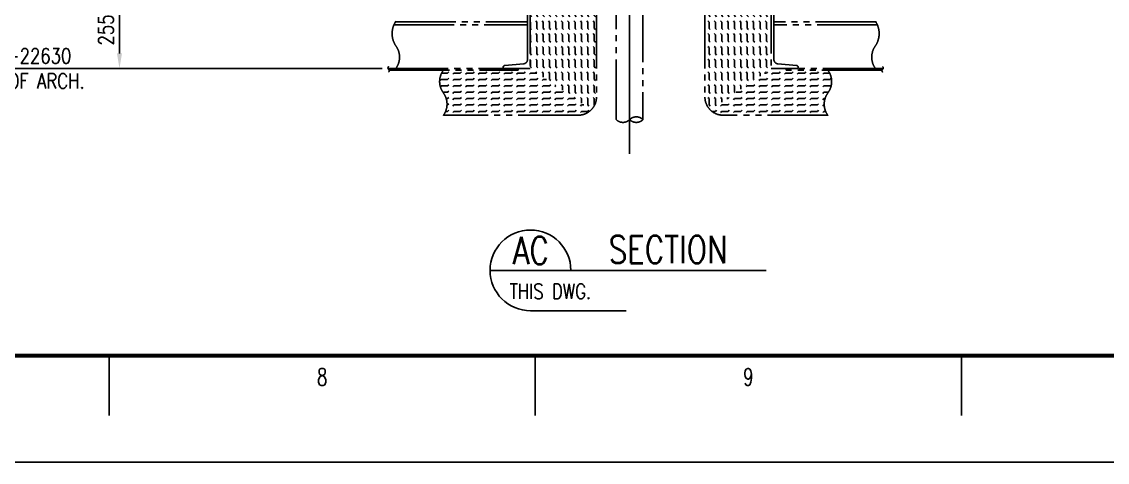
# Model space of a CAD drawing. Header units: millimetres. Extents: x 0 to 232280, y -26939 to 23794.
# Drawn here: x 15268 to 20672, y 0 to 2192 of the extents above; entities that cross this region are included whole.
import ezdxf
from ezdxf.enums import TextEntityAlignment as Align

# ---------------------------------------------------------------- set-up
doc = ezdxf.new("R2010")
doc.units = ezdxf.units.MM
doc.header["$LTSCALE"] = 30
doc.linetypes.add('JNK-CENTER', pattern=[34, 30, -1.5, 1, -1.5])
doc.linetypes.add('JNK-PHANTOM', pattern=[15, 10, -1, 1, -1, 1, -1])
for name, color, linetype in [('CEN-R', 1, 'JNK-CENTER'), ('CON-C', 4, 'Continuous'), ('CON-G', 3, 'Continuous'), ('CON-Y', 2, 'Continuous'), ('Dim-W', 7, 'Continuous'), ('PHA-M', 6, 'JNK-PHANTOM'), ('STL-OBJT', 7, 'Continuous'), ('TXT-Y', 2, 'Continuous')]:
    doc.layers.add(name, color=color, linetype=linetype)
doc.styles.add('ROMANS', font='ROMANS.shx', dxfattribs={"width": 0.8})
doc.styles.add('SIMPLEX', font='simplex.shx', dxfattribs={"width": 0.8})
doc.dimstyles.new('DIM30X1.5', dxfattribs={"dimscale": 30, "dimtxt": 2.5, "dimasz": 2.5, "dimexe": 1, "dimexo": 1, "dimgap": 1, "dimtad": 1, "dimdec": 0, "dimlfac": 0.666667, "dimdsep": 46, "dimtxsty": 'SIMPLEX', "dimcen": 0, "dimclrd": 7, "dimclre": 7, "dimclrt": 2, "dimadec": 1, "dimazin": 2, "dimtfac": 1, "dimtdec": 0, "dimtix": 1, "dimtmove": 2, "dimatfit": 0, "dimfxl": 1, "dimtolj": 1, "dimtzin": 0, "dimarcsym": 0})
pattern_1 = [(90, (25230, 0), (-31.75, 2e-15), [31.75, -31.75]), (135, (25230, 31.75), (-31.75, 4e-15), [7.9375, -29.02628, 7.9375, -44.90128])]
pattern_2 = [(0, (25230, 0), (0, 31.75), [31.75, -31.75]), (45, (25261.75, 0), (2e-15, 31.75), [7.9375, -29.02628, 7.9375, -44.90128])]

# ---------------------------------------------------------------- blocks, each defined once
blk = doc.blocks.new('TITLE')
at = {"color": 7}
for p, q in [((523.41, 17.68), (523.41, 7.78)), ((594.15, 17.68), (594.15, 7.78)), ((664.88, 17.68), (664.88, 7.78)), ((841, 0), (0, 0))]:
    blk.add_line(p, q, dxfattribs=at)
at = {"color": 7, "const_width": 0.707}
blk.add_lwpolyline([(28.29, 17.68), (823.67, 17.68)], dxfattribs=at)
at = {"color": 7, "style": 'ROMANS', "width": 0.7}
for s, p in [('8', (558.78, 14.15)), ('9', (629.51, 14.15))]:
    blk.add_text(s, height=2.83, dxfattribs=at).set_placement(p, align=Align.MIDDLE)
blk = doc.blocks.new('*D149')
at = {"layer": 'DEFPOINTS', "color": 0, "transparency": 16777216}
for p in [(15754.3, 2342.3), (17206.6, 2342.3), (17091.4, 1959.8)]:
    blk.add_point(p, dxfattribs=at)
at = {"layer": 'Dim-W', "color": 7, "lineweight": -2, "transparency": 16777216}
for p, q in [((17176.6, 2342.3), (15724.3, 2342.3)), ((15754.3, 2034.8), (15754.3, 2267.3)), ((17061.4, 1959.8), (15724.3, 1959.8))]:
    blk.add_line(p, q, dxfattribs=at)
at = {"layer": 'Dim-W', "color": 7, "transparency": 16777216}
for points in [[(15741.8, 2267.3), (15766.8, 2267.3), (15754.3, 2342.3)], [(15741.8, 2034.8), (15766.8, 2034.8), (15754.3, 1959.8)]]:
    blk.add_solid(points, dxfattribs=at)
at = {"layer": 'Dim-W', "color": 2, "transparency": 16777216, "insert": (15686.8, 2151), "char_height": 75, "attachment_point": 5, "rotation": 90, "style": 'SIMPLEX'}
blk.add_mtext('\\A1;255', dxfattribs=at)
blk = doc.blocks.new('SECTITLE')
at = {"layer": 'CON-G'}
for p, q in [((-1.7, 0), (44.1, 0)), ((5, -6.7), (20.86, -6.7))]:
    blk.add_line(p, q, dxfattribs=at)
blk.add_arc((5, 0), 6.7, 0, 270, dxfattribs=at)
at = {"layer": 'CON-C', "style": 'SIMPLEX', "width": 0.8}
for tag, p in [('A', (5.06, 1.04)), ('ELEVATION', (27.83, 1.22))]:
    blk.add_attdef(tag, text='', height=4.5, dxfattribs=at).set_placement(p, align=Align.CENTER)
at = {"layer": 'CON-Y', "style": 'SIMPLEX', "width": 0.8}
blk.add_attdef('SCALE', text='', height=2.5, dxfattribs=at).set_placement((44.9, -3.72), align=Align.RIGHT)
blk.add_attdef('H0000-0000', (1.54, -4.72), '', height=2.5, dxfattribs=at)

msp = doc.modelspace()

# ---------------------------------------------------------------- hatches: boundary and pattern name
at = {"layer": 'Dim-W'}
h = msp.add_hatch(dxfattribs=at)
h.set_pattern_fill('FLEX', color=256, scale=5, angle=90)
h.set_pattern_definition(pattern_1)
edge = h.paths.add_edge_path()
edge.add_line((17799.12, 1959.77), (18102.76, 1753.63))
edge.add_arc((18039.12, 1817.27), 90, 315, 360)
edge.add_line((18129.12, 1817.27), (18129.12, 2252.27))
edge.add_line((18129.12, 2252.27), (18016.62, 2252.27))
edge.add_line((18016.62, 2252.27), (18016.62, 2243.17))
edge.add_arc((18012.87, 2247.5), 5.73, 270.86691, 310.87671, ccw=False)
edge.add_line((18012.95, 2241.77), (17990.45, 2241.77))
edge.add_arc((17990.37, 2247.5), 5.73, 229.12329, 270.86691, ccw=False)
edge.add_line((17986.62, 2243.17), (17986.62, 2252.27))
edge.add_line((17986.62, 2252.27), (17799.12, 2252.27))
edge.add_line((17799.12, 2252.27), (17799.12, 1959.77))
h = msp.add_hatch(dxfattribs=at)
h.set_pattern_fill('FLEX', color=256, scale=5, angle=90)
h.set_pattern_definition(pattern_1)
edge = h.paths.add_edge_path()
edge.add_line((18695.48, 1753.63), (18999.12, 1959.77))
edge.add_line((18999.12, 1959.77), (18999.12, 2252.27))
edge.add_line((18999.12, 2252.27), (18811.62, 2252.27))
edge.add_line((18811.62, 2252.27), (18811.62, 2243.17))
edge.add_arc((18807.87, 2247.5), 5.73, 270.86691, 310.87671, ccw=False)
edge.add_line((18807.95, 2241.77), (18785.45, 2241.77))
edge.add_arc((18785.37, 2247.5), 5.73, 229.12329, 270.86691, ccw=False)
edge.add_line((18781.62, 2243.17), (18781.62, 2252.27))
edge.add_line((18781.62, 2252.27), (18669.12, 2252.27))
edge.add_line((18669.12, 2252.27), (18669.12, 1817.27))
edge.add_arc((18759.12, 1817.27), 90, 180, 225)
h = msp.add_hatch(dxfattribs=at)
h.set_pattern_fill('FLEX', color=256, scale=5)
h.set_pattern_definition(pattern_2)
h.paths.add_polyline_path([(17799.12, 1959.77), (17739.12, 1959.77), (17739.12, 1950.77), (17366.7, 1950.77, 0.3273715), (17366.7, 1838.27, -0.322005), (17367.78, 1727.27), (18039.12, 1727.27, 0.1989124), (18102.76, 1753.63)])
h = msp.add_hatch(dxfattribs=at)
h.set_pattern_fill('FLEX', color=256, scale=5)
h.set_pattern_definition(pattern_2)
h.paths.add_polyline_path([(19281.53, 1838.27, 0.3273715), (19281.53, 1950.77), (19074.12, 1950.77), (19074.12, 1959.77), (18999.12, 1959.77), (18695.48, 1753.63, 0.1989124), (18759.12, 1727.27), (19280.46, 1727.27, -0.322005)])

# ---------------------------------------------------------------- linework, layer by layer
at = {"layer": 'CEN-R'}
msp.add_line((18294.12, 4441.03), (18294.12, 1535.54), dxfattribs=at)
at = {"layer": 'Dim-W'}
msp.add_line((15724.29, 1959.77), (14997.28, 1959.77), dxfattribs=at)
at = {"layer": 'PHA-M'}
for p, q in [((18227.44, 1705.09), (18227.44, 2741.03)), ((18360.79, 2741.03), (18360.79, 1705.09)), ((18129.12, 2259.77), (18129.12, 1817.27)), ((18669.12, 2259.77), (18669.12, 1817.27)), ((17120.82, 2177.27), (17785.62, 2177.27)), ((17128.71, 2192.27), (17785.62, 2192.27)), ((19519.52, 2192.27), (19012.62, 2192.27)), ((19527.42, 2177.27), (19012.62, 2177.27)), ((17091.4, 1959.77), (17739.12, 1959.77)), ((17097.33, 1950.77), (17739.12, 1950.77)), ((17739.12, 1950.77), (17739.12, 1959.77)), ((19556.83, 1959.77), (19029.12, 1959.77)), ((19074.12, 1950.77), (19074.12, 1959.77)), ((19550.91, 1950.77), (19074.12, 1950.77)), ((18039.12, 1727.27), (17367.78, 1727.27)), ((19280.46, 1727.27), (18759.12, 1727.27))]:
    msp.add_line(p, q, dxfattribs=at)
for points in [[(17799.12, 2334.77), (17799.12, 1959.77), (17664.12, 1959.77), (17664.12, 1964.33, -0.3888787), (17673.7, 1974.79), (17766.45, 1982.91, 0.3888787), (17785.62, 2003.83), (17785.62, 2290.71, 0.3888787), (17766.45, 2311.63), (17673.7, 2319.74, -0.3888787), (17664.12, 2330.21), (17664.12, 2334.77)], [(18999.12, 2334.77), (18999.12, 1959.77), (19134.12, 1959.77), (19134.12, 1964.33, 0.3888787), (19124.53, 1974.79), (19031.79, 1982.91, -0.3888787), (19012.62, 2003.83), (19012.62, 2290.71, -0.3888787), (19031.79, 2311.63), (19124.53, 2319.74, 0.3888787), (19134.12, 2330.21), (19134.12, 2334.77)]]:
    msp.add_lwpolyline(points, format="xyb", close=True, dxfattribs=at)
for points in [[(17130.16, 1959.77, 0.3273715), (17130.16, 2072.27, -0.3013075), (17130.16, 2194.5)], [(19518.08, 1959.77, -0.3273715), (19518.08, 2072.27, 0.3013075), (19518.08, 2194.5)], [(17094.36, 1941.77, 0.4834446), (17094.36, 1955.27, -0.4834446), (17094.36, 1968.77)], [(17366.7, 1725.77, 0.3273715), (17366.7, 1838.27, -0.3273715), (17366.7, 1950.77)], [(19281.53, 1725.77, -0.3273715), (19281.53, 1838.27, 0.3273715), (19281.53, 1950.77)], [(19553.87, 1941.77, -0.4834446), (19553.87, 1955.27, 0.4834446), (19553.87, 1968.77)]]:
    msp.add_lwpolyline(points, format="xyb", dxfattribs=at)
for centre, radius, start, end in [((18039.12, 1817.27), 90, 270, 0), ((18759.12, 1817.27), 90, 180, 270), ((18260.78, 1738.43), 47.15, 225, 315), ((18327.45, 1671.75), 47.15, 45, 135), ((18327.45, 1738.43), 47.15, 225, 315)]:
    msp.add_arc(centre, radius, start, end, dxfattribs=at)

# ---------------------------------------------------------------- block references
at = {"linetype": 'ByBlock', "xscale": 29.99999999699995, "yscale": 29.99999999699995, "zscale": 29.99999999699995}
msp.add_blockref('TITLE', (0, 0), dxfattribs=at)
at = {"layer": 'STL-OBJT', "xscale": 30, "yscale": 30, "zscale": 30}
msp.add_blockref('SECTITLE', (17650.6, 954.84), dxfattribs=at).add_auto_attribs({'H0000-0000': 'THIS DWG.', 'A': 'AC', 'ELEVATION': 'SECTION'})

# ---------------------------------------------------------------- texts
at = {"layer": 'TXT-Y', "color": 2, "style": 'SIMPLEX', "width": 0.8}
for s, p in [('EL. +22630', (15030.8, 1984.73)), ('TOP OF ARCH.', (15007.16, 1859.81))]:
    msp.add_text(s, height=75, dxfattribs=at).set_placement(p)

# ---------------------------------------------------------------- dimensions: what is measured, and where the dimension line sits
at = {"layer": 'Dim-W'}
dim = msp.add_linear_dim(base=(15754.29, 2342.27), p1=(17091.4, 1959.77), p2=(17206.62, 2342.27), angle=90, dimstyle='DIM30X1.5', dxfattribs=at)
dim.commit()
dim.dimension.update_dxf_attribs({"geometry": '*D149', "text_midpoint": (15686.79, 2151.02)})

doc.saveas('drawing.dxf')
